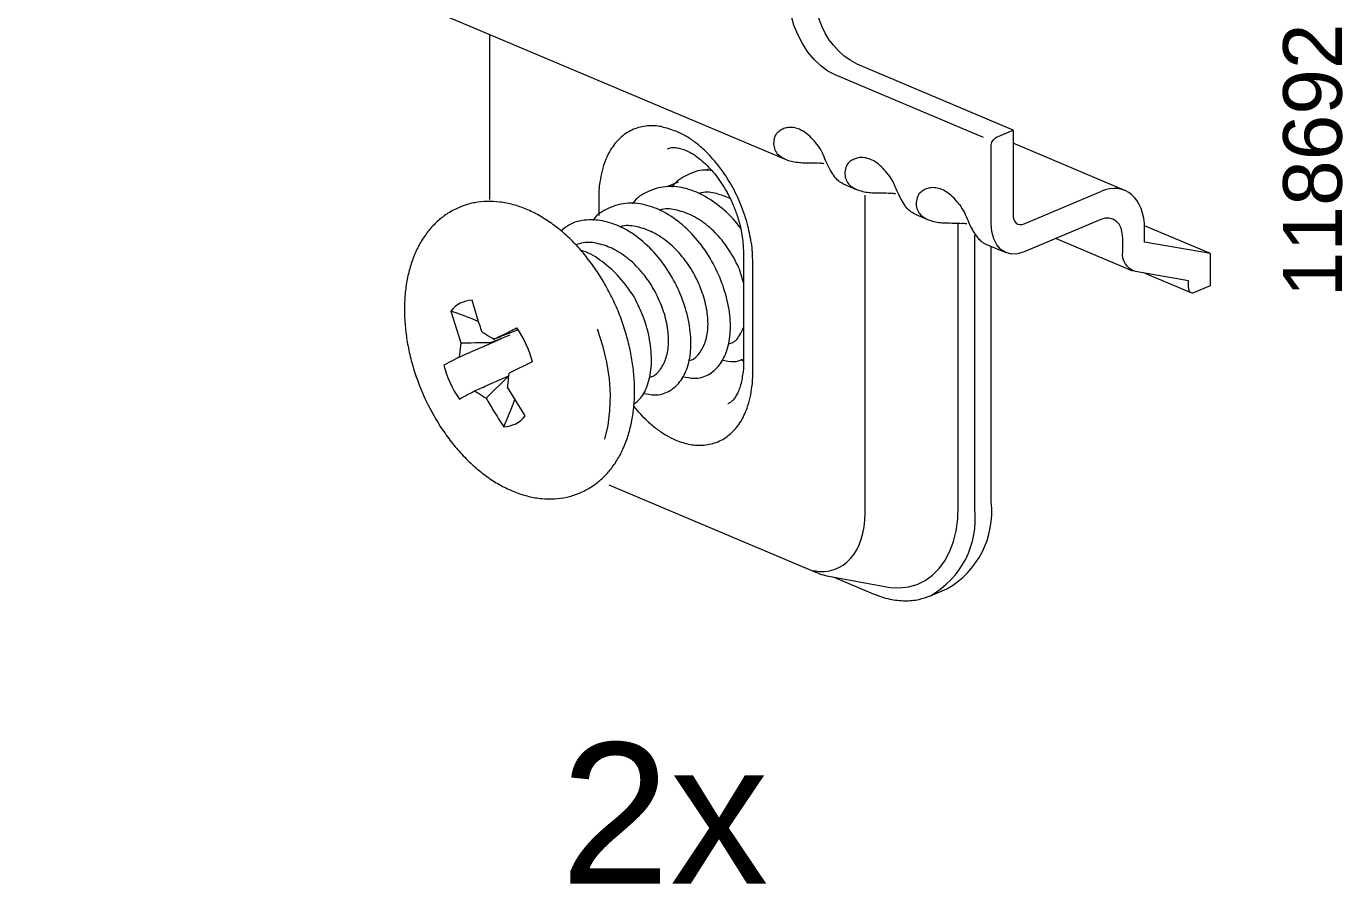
# Model space of a CAD drawing. Header units: metres. Extents: x -11.5 to 7.4, y -3.8 to 5.9.
# Drawn here: x 2.1039 to 2.2517, y 0.8375 to 0.9338 of the extents above; entities that cross this region are included whole.
import ezdxf

# ---------------------------------------------------------------- set-up
doc = ezdxf.new("R2010")
doc.units = ezdxf.units.M
doc.header["$MEASUREMENT"] = 0
doc.layers.add('PDF3_Geometry_Num_Penna__7_Num_Penna__7', color=7, linetype='Continuous', lineweight=18)
doc.layers.add('PDF3_Text_Num_Penna__7_Num_Penna__7', color=7, linetype='Continuous', lineweight=18)
doc.styles.add('GENERATED_STYLE_1', font='')
doc.styles.get('GENERATED_STYLE_1').set_extended_font_data('Arial')

msp = doc.modelspace()

# ---------------------------------------------------------------- linework, layer by layer
at = {"layer": 'PDF3_Geometry_Num_Penna__7_Num_Penna__7', "color": 7, "linetype": 'Continuous', "lineweight": 18, "flags": 128}
for points in [[(2.147004154864527, 1.008934710475975), (2.128527420725566, 1.016743341960951), (2.126682204324188, 1.015963240486334, 0.2776128140054934), (2.126065617032676, 1.014914710394073), (2.126065617032676, 1.014125272271887), (2.120101219144068, 1.008038023757354, 0.1885881468382579), (2.118677748941488, 1.004577444475704), (2.118677748941488, 1.00311306501469, -0.2770445690950729), (2.1162159452486, 0.9989166104837555), (2.107596745333776, 0.9952740894251093, 0.2768267828011556), (2.103904469771631, 0.9889794690540192), (2.103904469771631, 0.9574166862416407, 0.3088259305979807), (2.105564918831618, 0.9541679014390825), (2.189098430434861, 0.9188630885610607)], [(2.194717986616501, 0.9283553878743254), (2.193907172485401, 0.9287804510400219), (2.193114785948193, 0.9293590774881242), (2.192361711611278, 0.9300765251435195), (2.191668834081067, 0.9309155949185799), (2.191048438420152, 0.9318541737006383), (2.190518952222419, 0.9328701483770301), (2.190093889056721, 0.9339414058350863), (2.189781848466875, 0.9350372334183286), (2.189591429996693, 0.9361330610015699), (2.189527547671215, 0.9372006329408489), (2.189591429996693, 0.9382153791109804), (2.189781848466875, 0.9391490438680021), (2.190093889056721, 0.939980742605508), (2.190518952222419, 0.9406920477296072), (2.191048438420152, 0.9412620746338947), (2.191668834081067, 0.9416773097495179), (2.191861709563769, 0.9417669907064417, 0.01020317289524676), (2.191757040830481, 0.9417070396009919)], [(2.214712417388125, 0.9221379176963147), (2.197475246064737, 0.9294217313073458, -0.03375587978055885), (2.196414308059257, 0.9300026919173394, -0.4141845265123892), (2.193909383796669, 0.9415948769795222)], [(2.175207955862893, 0.9225310396992716, 0.06968339310579716), (2.173652666938695, 0.9226072070873439, 0.03628649960429898), (2.172845538326374, 0.9224769854238648, 0.04110319583754325), (2.172091235483204, 0.9222300556657572, 0.07902427114682083), (2.170731279054223, 0.9213811578406235, 0.07159507342501752), (2.169618252383353, 0.9201047398372726, 0.05952266330896609), (2.168811123771034, 0.918448713399818, 0.03027011925914186), (2.168475741562261, 0.9172668903784311, 0.03193293181644215), (2.168274266535747, 0.9159966149063772)], [(2.185291166686852, 0.90948909440056, 0.0344711921295322), (2.184836619370936, 0.9116758355420069, 0.01671150552552835), (2.184471753011939, 0.9128613440821738, 0.01673799046943078), (2.184028262252353, 0.9140161399658577, 0.03293611704858322), (2.18291892110026, 0.9162311367512652, 0.03420233445288295), (2.181556507658765, 0.9182311449413083, 0.03818447752715755), (2.17999630470953, 0.9199252550727968, 0.02667288020168724), (2.17896435945177, 0.9207913519855628, 0.03399941707365147), (2.177907844068823, 0.921496514578366)], [(2.187879383673817, 0.9211441789832175, 0.1035120189192796), (2.187836385954746, 0.920419360290265, 0.0865013504904534), (2.188037860981265, 0.9197805370354626, 0.1008221119236474), (2.188478894728325, 0.919242451293913)], [(2.192678666226161, 0.9205302944054745, 0.0383746112517765), (2.192071784134098, 0.921251427579648, 0.04366640206919245), (2.191394877185257, 0.9218398820778244, 0.05683125494607476), (2.190703228161306, 0.9222330040807805, 0.06784822790333152), (2.190010350631095, 0.9224246510572227, 0.07835540351983063), (2.189335900694772, 0.9224062234633328, 0.03865590425281475), (2.189088970936666, 0.9223460266566263, 0.03499022481332361), (2.188846955203593, 0.92225388868719, 0.02804124087354936), (2.18861108200182, 0.922134723580041, 0.02750372425662628), (2.18838626535638, 0.9219860743226729)], [(2.234411638105655, 0.9052147525727889), (2.228446503113291, 0.9062565258806234, -0.3672130603013871), (2.227023892865093, 0.9085182059038832), (2.227023892865093, 0.9099833224686522), (2.2269784381335, 0.9105791480043832), (2.226837159913689, 0.9111110912146341), (2.22660865774947, 0.9115607245055157), (2.226303988197177, 0.91190962028314), (2.225929293788109, 0.9121442649786546), (2.225505459128673, 0.9122548305419862), (2.225042312268938, 0.912238859960615), (2.224561966321575, 0.9120975817408032), (2.215943257809256, 0.9084551835327845), (2.215223353141342, 0.9082438804561948), (2.214530475611131, 0.9082193103310106), (2.213891652356326, 0.9083863871822668), (2.213332682008373, 0.908737739972409), (2.212871992161158, 0.9092623121451053), (2.21253169592735, 0.9099367620814265), (2.21232039285076, 0.9107352911499333), (2.212250613695236, 0.9116296437066591), (2.212250613695236, 0.9203078119219255, -0.2760934352142), (2.212864743974229, 0.9213578162216978), (2.214712417388125, 0.9221379176963147), (2.214712417388125, 0.9126685914500969), (2.214736987513309, 0.9123712929353625), (2.214805783863826, 0.9121059355833658), (2.214921263452196, 0.9118798904316661), (2.215072369722082, 0.9117054425428543), (2.215259102673485, 0.9115887344482259), (2.215472862762594, 0.9115322231603011), (2.21570382193933, 0.911540822704116), (2.215943257809256, 0.9116110932621444), (2.22456245772408, 0.9152536143207888)], [(2.176765210397106, 0.9201775902584473, -0.0454437542458787), (2.177286097051022, 0.9200928233265584, -0.03751335167536723), (2.17788560810553, 0.9198938053125616, -0.03415757555158477), (2.17855022999178, 0.9195657941413451, -0.02825076289512772), (2.179256621090843, 0.9191063328003892, -0.02825134682465057), (2.179977754265014, 0.9185141927834364, -0.02352559513366882), (2.180690287895375, 0.9178102586968917, -0.02108501956214352), (2.181356138287883, 0.9170203291722023, -0.01924253229007222), (2.18197530544254, 0.9161554607656965, -0.01447053341573873), (2.182390540558162, 0.9154846963481527, -0.01669756103555344), (2.182775063017305, 0.9147856762866464, -0.01221330327324407), (2.183273959409183, 0.9137201928080065, -0.01514511571603656), (2.183748162825246, 0.9124450033109159, -0.01004205314229209), (2.183909097145209, 0.9119155171131839, -0.01446950909496824), (2.184125314246835, 0.9110457346816432, -0.0151650213697088), (2.184287477073052, 0.910158753162472, -0.02052887385215839), (2.18439067159883, 0.9092435159993384, -0.01162716588356017), (2.184423227014701, 0.9083933896679444), (2.184423227014701, 0.895768030841742)], [(2.193242796300403, 0.9196610033764356, 0.005925817388099647), (2.193643289340917, 0.9187089110255258, 0.02003071347119917), (2.19409169412554, 0.9177777032810228, 0.0333324646994439), (2.194564669035346, 0.9170283144628861)], [(2.189810718363967, 0.9186367977081087, 0.03084217952972473), (2.190530623031881, 0.9185225466259972, 0.0188886721432679), (2.19122964309339, 0.9184770918944078, 0.007210861307406348), (2.191869694854454, 0.9184709493631091)], [(2.200680664596344, 0.9171495680306734, 0.03945246138101637), (2.200073782504282, 0.917868244192328, 0.04527490122973032), (2.199399332567957, 0.9184566986905027, 0.05539965474563973), (2.198707683544006, 0.9188522777059802, 0.06607776629584873), (2.198012349001276, 0.9190439246824216, 0.07457359083715291), (2.197340356077472, 0.9190254970885308, 0.03129946476354836), (2.197090969306846, 0.9189640717755694, 0.02919757314804396), (2.196848953573777, 0.9188731623123871, 0.02518204872697171), (2.19661553738452, 0.9187539972052399, 0.02440489559790429), (2.196388263726559, 0.9186041194416141, 0.01672688348006707), (2.196169589612415, 0.918424757527764)], [(2.195882119147754, 0.9177613641477746, 0.09848765901386575), (2.19583789292242, 0.9170365454548222, 0.0863059056837359), (2.196041824961453, 0.9164001792125349, 0.1015287590777248), (2.196481630202264, 0.9158596364584728)], [(2.197815296597295, 0.9152572998395669, 0.0351360289302292), (2.198532744252688, 0.9151418202511978, 0.01769777051630003), (2.199234221326716, 0.9150951370133473, 0.005813372806526055), (2.199874273087779, 0.9150902229883098)], [(2.201244794670586, 0.9162802770016363, 0.006272942295448335), (2.201647744723617, 0.9153269561444661, 0.02167081737095351), (2.20209614950824, 0.9143969769062217, 0.0361229859011932), (2.202566667405529, 0.9136463595818265)], [(2.208685242829672, 0.913767613149612, 0.03646072422568897), (2.208078360737606, 0.9144862893112693, 0.04381131986463178), (2.207401453788764, 0.9150759723157025, 0.05574794304724164), (2.206709804764813, 0.9154703228249197, 0.06634415339228668), (2.206016927234602, 0.915660741295099, 0.07696295956633602), (2.205342477298279, 0.915643542207472, 0.02958200859761464), (2.205093090527653, 0.9155821168945115, 0.02527612871866794), (2.204853531807101, 0.9154912074313275, 0.03111819092498781), (2.204617658605327, 0.9153708138179217, 0.02633143991133131), (2.20439038494737, 0.9152209360542933)], [(2.151936238943497, 0.9131977090959529, 0.01286698516640671), (2.151234761869469, 0.9127959875491811, 0.04066034127676656), (2.150163504411413, 0.9119888589368612, 0.0357259696946664), (2.149208955047985, 0.9110109679545069, 0.03497933963631186), (2.148378484816737, 0.9098733711584499, 0.03253688234238177), (2.147675779236453, 0.9085834395862484, 0.02919949150842294), (2.147114351875981, 0.9071510012879758, 0.02814914578870123), (2.146702802279135, 0.9055944838575192, 0.02541193077557857), (2.146446044470956, 0.9039323148887686, 0.02317003531637667), (2.146348992476474, 0.9021878360006479, 0.02222661769028029), (2.146412874801955, 0.9003880743308637, 0.0209121379351082), (2.146631548916101, 0.898556371498338, 0.01967751588026743), (2.14700255780639, 0.8967111550969591, 0.01911116519953799), (2.147523444460306, 0.8948757667456562, 0.03718263267370466), (2.148972131003159, 0.8913313587659877, 0.03849966214833438), (2.150905775022892, 0.8880805648093908, 0.02044620966395054), (2.152052947038122, 0.8865784354707529, 0.02152967071474838), (2.153277767778585, 0.8852295355981079, 0.0227309314486889), (2.154581212919636, 0.8840268279703123, 0.02413811250022472), (2.155953454411208, 0.8829862831687363, 0.02738672022957403), (2.157378521671927, 0.8821238717747502, 0.03009577347012152), (2.158837987107901, 0.8814555643697242, 0.03201697063483423), (2.160312194618989, 0.8809936460162504, 0.03545833910807699), (2.161779031092522, 0.8807504017769219, 0.03797812618760254), (2.163207783872018, 0.8807246031454765, 0.03937984811053535), (2.164577568351069, 0.8809125646031415, 0.03927819219000368), (2.16586872842953, 0.8813081436186154, 0.03986639564737342), (2.167066522032286, 0.8818941411042722, 0.03837244906008185), (2.168159892603011, 0.8826644145288158, 0.03652843457929971), (2.169140240597883, 0.8836054503233948, 0.03543697120076214), (2.169998966473091, 0.8847086489441915, 0.03249165517016479), (2.170729927697339, 0.8859666393536525, 0.0307118717487841), (2.171320839208034, 0.8873695935017034, 0.0281788776286516), (2.171766786980138, 0.8889027693132343, 0.02571877563645535), (2.172056714457318, 0.890544053675578, 0.02408109519649337), (2.172188164627057, 0.8922701049698096, 0.0219935769827257), (2.172159908983094, 0.8940612670957799, 0.02056259549055036), (2.171974404537949, 0.8958880559032689, 0.01915046660776242), (2.17163410830414, 0.8977320437983867, 0.01923149159580184), (2.171146391319221, 0.8995698891622084, 0.01807597412813604), (2.170516167608232, 0.901380707388328, 0.01861929740125735), (2.169752036714984, 0.9031460708828547, 0.01874337143660703), (2.168861369677035, 0.9048426380268655, 0.01930218448978753), (2.167856451556979, 0.9064519812264686, 0.0199028768820768), (2.166744653392367, 0.9079519873689996, 0.02123416772236324), (2.165538260245794, 0.9093315998981257, 0.02204192416394292), (2.164249557179852, 0.9105674771949213, 0.02512142035848324), (2.162892057763392, 0.9116436486780142, 0.02745365202995779), (2.161476818552748, 0.9125453722722954, 0.0306019258327552), (2.160022267141809, 0.9132579059026558, 0.03247130626480693), (2.158549288136982, 0.9137652789877198, 0.03451449303606273), (2.15707999465093, 0.91405643497116, 0.03817741052870471), (2.15564141382136, 0.9141276883341964, 0.03828138752718851), (2.154256887267199, 0.9139864101143838, 0.04332566396956572), (2.152946071088591, 0.9136326003117237)], [(2.182564988446975, 0.8974018213159036, 0.06502408871686416), (2.182945825387339, 0.899498881500425, 0.05394561042643714), (2.182805775673785, 0.901991520700423, 0.04429151521784341), (2.182130097231203, 0.9046364946765655, 0.04047531578379707), (2.181013385041554, 0.9071610750393004, 0.04302855139795653), (2.179491265786359, 0.9094780378442273, 0.04876639227199225), (2.177568653490647, 0.9114829600593053, 0.05533216779650439), (2.175428595587054, 0.9129534820516163, 0.06442297806267311), (2.173295908721013, 0.9137606106639344, 0.08411060217774304), (2.171217276130379, 0.9139068029087847)], [(2.203884240368563, 0.9143794092667132, 0.09856235786273541), (2.20384001414323, 0.9136545905737625, 0.0836802648221983), (2.204043946182264, 0.9130182243314762, 0.1001939910396391), (2.204486208435588, 0.912475224564889)], [(2.183229118930718, 0.9079819629217258, 0.04039125020130414), (2.181989556115145, 0.9097976951728803, 0.04917557743127551), (2.180429353165913, 0.9113652691596696, 0.05555584324938589), (2.178697159340384, 0.9125077799807624, 0.05712204160026802), (2.176974793564932, 0.9131330896667151)], [(2.209248881501409, 0.9128964793611862, 0.00641192471005571), (2.209649374541922, 0.911945615516534, 0.02077211888285871), (2.210097779326544, 0.9110131792657725, 0.03269728060369064), (2.210568297223833, 0.9102625619413773)], [(2.178132046461133, 0.8955278578680606, 0.06449205527000645), (2.178514111907759, 0.8976236895463225, 0.05362979060467576), (2.178374062194205, 0.9001175572525799, 0.04416120440902098), (2.177697155245363, 0.9027649882412394, 0.04024588216248478), (2.176581671561975, 0.9052871115914574, 0.04283824491473148), (2.175059552306777, 0.9076040743963825, 0.04897508128393111), (2.173135711504807, 0.9096102251177225, 0.05514679338218775), (2.170995653601212, 0.91108074711003, 0.0659186632233134), (2.168864195241433, 0.9118878757223525, 0.07600871136828753), (2.166784334144541, 0.9120340679672001)], [(2.169288889855252, 0.8822984425141884), (2.19242891090366, 0.8725321863051132, 0.007298332585549963), (2.19273358045595, 0.8723995076291153, 0.05060715971476563), (2.193642675087785, 0.8721181796957502, 0.009593563469504867), (2.193971546213385, 0.8720477862870952), (2.19402928600757, 0.8720355012245031), (2.200500074176237, 0.8708375847711185), (2.200899338710487, 0.8707749309518968), (2.201959539612211, 0.870718419663973), (2.202981656819899, 0.8708277567210443), (2.203948491245921, 0.8711029421231133), (2.204847757827684, 0.8715439758701811), (2.205670857021376, 0.8721385728996527), (2.206407960776918, 0.8728830476927527), (2.207046784031723, 0.8737675721994043), (2.207581184254492, 0.8747798613570179), (2.208003790407671, 0.8759100871155177), (2.208310916972479, 0.8771410503872756), (2.208495192911366, 0.8784580090971801), (2.208557846730587, 0.8798463440207467), (2.208557846730587, 0.9116818552226773)], [(2.180443112436016, 0.9001036751318505, 0.05316665411364078), (2.18029077765987, 0.9020545430715217, 0.04402648366787418), (2.179715836730546, 0.9041282616371156, 0.04006509655288638), (2.178796914048634, 0.9061073852207517, 0.04305003280900454), (2.177557351233062, 0.9079231174719071, 0.04881784585213528), (2.175995919777568, 0.9094931484712152, 0.05591553173562741), (2.174263725952041, 0.9106356592923088, 0.0564018219096421), (2.172542588682846, 0.9112597404720013)], [(2.205817294967478, 0.9118752221078816, 0.03185008646818637), (2.206534742622871, 0.9117572855069938, 0.01602964056750155), (2.207236219696897, 0.911713059281662, 0.007210861307697688), (2.207876271457961, 0.9117069167503633)], [(2.176010170450175, 0.8982278689246161, 0.05353983429240299), (2.17585783567403, 0.9001824223830655, 0.04306196432791822), (2.175284123250965, 0.902256140948662, 0.0394952329734453), (2.174365200569056, 0.9042340360260379, 0.04314748344345177), (2.173124409247224, 0.9060497682771942, 0.04915018681037178), (2.17156420629799, 0.9076185707702438, 0.0557387373035831), (2.169830783966201, 0.9087623100975941, 0.05987576024520233), (2.168109646697008, 0.909385162771029)], [(2.205421838802629, 0.8698334037548161, 0.3021278215382047), (2.210403063131965, 0.8795852864406584), (2.210403063131965, 0.9103249700593468)], [(2.204826750370652, 0.8696163266988091), (2.204862377052169, 0.8696273832551418), (2.205421838802627, 0.8698334037548161), (2.207269512216524, 0.8706159622419518, 0.302011388596127), (2.212250613695236, 0.8803657564671532), (2.212250613695236, 0.9090808617706152)], [(2.155074703883974, 0.899451338308193, -0.006451902459524918), (2.154550131711279, 0.9009894281447606, -0.008240947114339555), (2.153944478125474, 0.9030336625601354, 0.2216270961860257), (2.151557121911894, 0.9018124044878251), (2.152687224819768, 0.898228237476494), (2.152483292780735, 0.896642850148945), (2.153476662941955, 0.8970800755266088), (2.15369017732981, 0.8971682822760227), (2.153743003098958, 0.8971953094137257), (2.155823847000859, 0.8981133721412551), (2.157232943680206, 0.8987165687145424), (2.157059724297653, 0.8986428583389872)], [(2.173700087280302, 0.8936562285821088, 0.06177064891345195), (2.174082152726927, 0.8957532887666311, 0.05351403162635878), (2.173940874507112, 0.8982434709541085, 0.04830406424657756), (2.173266424570793, 0.9008896734365104)], [(2.156379991784419, 0.8986379443139523, -0.0003446539379211326), (2.157459848786306, 0.8991784870680251, 4.259527547279369e-05), (2.158949658326867, 0.8999146080185518, -0.09219260295036659), (2.16069045169621, 0.8961185236775027), (2.158121645108141, 0.8948408771678933)], [(2.156855423706743, 0.8988256600703624, 0.003605492550123152), (2.156989330888999, 0.8988784858395107), (2.157203090978106, 0.8989693953026938)], [(2.152483784183239, 0.8966426044476936), (2.150773703470376, 0.8957285957908203, 0.09180811078426412), (2.152514005437215, 0.8919330028522738, -0.0001618323128721665), (2.153448898700498, 0.892435461912302, -0.002183939805875729), (2.154223471896948, 0.8928462744053922, 0.0004399018348507922), (2.154994973827749, 0.8931853421329423, -0.003453605772878784), (2.155218561966931, 0.8932836226336827), (2.155432199205414, 0.8933730578893533), (2.155484165020178, 0.8934006992801873), (2.15756525462333, 0.8943171649495802), (2.158153709121507, 0.8945690087327245)], [(2.158022381802395, 0.89450733771851), (2.155529374050518, 0.8920328804111497, 0.006367393916755028), (2.156358615775506, 0.8906225552255416, 0.008548192331451899), (2.157519677041112, 0.8888134569081876, 0.2218869049306291), (2.159907033254692, 0.8900354520842528), (2.157916853114724, 0.8932541384834591)], [(2.183048528510611, 0.8916145740298793, 0.03981023510810933), (2.183339684494051, 0.8918959019632453, 0.04312076507400449), (2.183617326908639, 0.8922742818910905, 0.03299116825884697), (2.18387531322308, 0.8927644558885266, 0.03136276662575777), (2.184097672856, 0.8933651954492952, 0.02684627979336433), (2.184270892238553, 0.8940666725233211, 0.01931945901744749), (2.184381457801885, 0.8948590590605301)], [(2.173651806984314, 0.8894398722497723, 0.02868484806387732), (2.174683752242075, 0.8885737753370098, 0.02750352312882093), (2.175742724637541, 0.8878673842379481, 0.03163061766451428), (2.17682381014567, 0.8873231559651034, 0.0548392359907602), (2.178440524382831, 0.8868366674864454, 0.06433095346669734), (2.179995813307027, 0.8867580430858535, 0.03739797793144073), (2.180802941919348, 0.8868894932555929, 0.0411193530855637), (2.181557244762519, 0.887135194507441, 0.07769725870194819), (2.182918429697757, 0.8879840923325739, 0.07049173348778207), (2.184030227862369, 0.8892605103359248, 0.05942922263661266), (2.184837356474688, 0.8909189937858981, 0.03033572976549334), (2.185172738683463, 0.8920983597947671, 0.03112025909602675), (2.185375442216236, 0.8933686352668211)], [(2.157519431339862, 0.888813334057561, 0.009991572371548562), (2.158691426311174, 0.8917052377918111, 0.007605350692878122), (2.158760222661693, 0.8918907422369564)], [(2.200869854560265, 0.8694558837813515, 0.05352234095680736), (2.202588534816943, 0.8692740648549844, 0.05470521800519722), (2.204109425565882, 0.8694251711248704)]]:
    msp.add_lwpolyline(points, format="xyb", dxfattribs=at)
for points in [[(2.155914387912164, 0.9328873474646588), (2.155914387912164, 0.9143639300878483)], [(2.211406015642009, 0.9213029019919095), (2.194717986616501, 0.9283557564262033)], [(2.227273402486343, 0.9153565631453144), (2.21471192598562, 0.9206649386914876)], [(2.180518174168455, 0.9177607498946454), (2.180240531753867, 0.9176415847874981)], [(2.180518174168455, 0.9176234028948622), (2.180518174168455, 0.9177609955958967)], [(2.177077373837577, 0.9163049699774453), (2.175808326871783, 0.915769341248418)], [(2.195629783962106, 0.9161033721003049), (2.197102762966935, 0.9154817479331303)], [(2.16820547018523, 0.9125539718161111), (2.16820547018523, 0.9146387469380404)], [(2.198086796480588, 0.8791173484065142), (2.198086796480588, 0.9148373964001593)], [(2.203631782332289, 0.9127220314723736), (2.205104761337118, 0.9121004073051999)], [(2.236873441798545, 0.9082650107638548), (2.229477834117922, 0.9113903306873592)], [(2.236873810350422, 0.9082647650626035), (2.229488030719875, 0.9095583821535813), (2.229488030719875, 0.9110239901208539)], [(2.211633903553096, 0.9093387252344289), (2.213911554157725, 0.9083768048334457)], [(2.219547203771363, 0.9099793912486218), (2.228132005510925, 0.9063491552525704)], [(2.236873441798545, 0.9046772810843713), (2.236873441798545, 0.9082645193613503)], [(2.185443010060494, 0.9073538276713764), (2.185443010060494, 0.8947296973514316)], [(2.229509652430037, 0.9060720042404862), (2.234687806312731, 0.9038852630990393)], [(2.234411638105655, 0.9044247001974712), (2.234411638105655, 0.9052146297221624)], [(2.234411638105655, 0.9044245773468456), (2.234423923168247, 0.9042759280894783), (2.234459549849763, 0.904144477919739), (2.234514832631429, 0.9040302268376301), (2.234592228525763, 0.903945459905743), (2.234685595001464, 0.9038864916052987), (2.234793703552278, 0.9038557789488184), (2.234907954634387, 0.9038619214801153), (2.235028348247793, 0.9038950911491135), (2.236873564649169, 0.9046776496362492)], [(2.158181841914843, 0.8991165703525512), (2.157060215700156, 0.898643595442743)], [(2.15837631445568, 0.8994207485023376), (2.15715026520896, 0.898941631061235)], [(2.159086513924146, 0.899717678465195), (2.158376437306305, 0.8994203799504605)], [(2.167989498784854, 0.8998040424552203), (2.168591466851883, 0.8979477694975087), (2.169038643130245, 0.8960730689459107), (2.169324885088647, 0.8942131104694209), (2.169445278702051, 0.8923875501681922), (2.169397366957943, 0.8906307862174803), (2.169182378362576, 0.8889624747174327), (2.168803998434729, 0.8874108713120128)], [(2.15597925304265, 0.8982852401669232), (2.157060338550783, 0.8986439639946209)], [(2.184423227014701, 0.8961401453876636), (2.184199638875519, 0.8963526769705137)], [(2.194497224041713, 0.8719485229813486), (2.198983728900455, 0.8700541663296013)]]:
    msp.add_lwpolyline(points, dxfattribs=at)
at = {"layer": 'PDF3_Geometry_Num_Penna__7_Num_Penna__7', "color": 7, "linetype": 'Continuous', "lineweight": 18}
for centre, radius, start, end in [((2.191947558838303, 0.9083756188185683), 0.01010697803753757, 81.17112337195174, 84.10672128485479), ((2.175735306896142, 0.9071758893351047), 0.008690907809637327, 61.66446378784509, 76.73926914653686), ((2.175687047707545, 0.9114185692920307), 0.004462848388499641, 145.3926595985385, 146.8931201175495), ((2.200036848640373, 0.9054930493500013), 0.009600723818355306, 81.22903429421362, 84.3185342329081), ((2.178720620776643, 0.9046304677916686), 0.0134017714404373, 146.2235181059967, 146.7275353969453), ((2.171893830575785, 0.903175512146297), 0.01454485512215831, 32.7568323732432, 34.19572421891723), ((2.207859428168678, 0.900898237958903), 0.01082677693634926, 81.26872663017016, 84.00911802662623), ((2.160421236929691, 0.89644826004813), 0.0136112857666566, 42.41845235739181, 53.31981480287815), ((2.130209591656993, 0.8401728528530636), 0.065231521319975, 68.2652526379311, 70.89757496707816), ((2.175568979110823, 0.8999258882467531), 0.004835931986483022, 325.382253794433, 342.3690999969024), ((2.182303850685875, 0.9007066734400011), 0.002604225459549969, 281.0628531407985, 285.9286134204249), ((2.171111328870522, 0.898060786838137), 0.004862350094156476, 325.4438476435238, 342.3508657182935), ((2.178545542819341, 0.8981593246854391), 0.00398138662028158, 298.6292783424199, 322.9286465982203), ((2.17410324490654, 0.896301013237756), 0.003998529687287089, 298.647923163911, 322.8551677773674)]:
    msp.add_arc(centre, radius, start, end, dxfattribs=at)
for centre, major_axis, ratio, start_param, end_param in [((2.224512109308778, 0.9088438668060501), (0.002768367805487948, 0.00651048805890575), 0.6351358801525303, 5.305303243670211, 6.86312016557962), ((2.191088296211738, 0.8819930998337364), (-0.003806771396821951, 0.009100949806651102), 0.6452744341013836, 2.74144916862217, 4.138755071878395)]:
    msp.add_ellipse(centre, major_axis=major_axis, ratio=ratio, start_param=start_param, end_param=end_param, dxfattribs=at)
for points in [[(2.175207955862893, 0.9225310396992716), (2.175741127579403, 0.9224253881609767), (2.17628167033347, 0.922232512678276), (2.176824670100061, 0.922042094208094)], [(2.176824301548173, 0.9220419713574683), (2.177186710894651, 0.9218724374936933), (2.177549120241123, 0.9217029036299182), (2.177907844068816, 0.921496514578366)], [(2.187879383673819, 0.9211441789832158), (2.187942037493038, 0.9213689956286579), (2.18805260305637, 0.9215876697428023), (2.188165625632221, 0.9218075723632069)], [(2.188165134229717, 0.921807940915083), (2.188259353531951, 0.921807940915083), (2.188293141664674, 0.9219860743226747), (2.188386265356376, 0.9219860743226747)], [(2.175904027509379, 0.9200473685949673), (2.176035477679116, 0.9200989658578553), (2.176166927848856, 0.9201468776019661), (2.176330319181334, 0.9201702192208918)], [(2.176330319181334, 0.9201702192208909), (2.176455626819777, 0.9201886468147791), (2.176599362052109, 0.9201923323335564), (2.176765210397102, 0.9201775902584464)], [(2.192678666226161, 0.9205302944054745), (2.192877684240159, 0.920253880497147), (2.193059503166525, 0.9199602675011871), (2.193242550599155, 0.9196605119739347)], [(2.189115260970613, 0.9188591573410303), (2.188889215818913, 0.9189746369293976), (2.188664399173472, 0.9190913450240261), (2.188478894728327, 0.9192424512939112)], [(2.189110469796201, 0.9188591573410303), (2.189338971960419, 0.9187780759279214), (2.189566245618382, 0.9186969945148116), (2.189810718363972, 0.9186367977081096)], [(2.191869817705079, 0.9184709493631118), (2.192249426139185, 0.918468492350593), (2.19262780606703, 0.918464806831814), (2.192985301388468, 0.9184291801502953)], [(2.196169589612417, 0.918424757527764), (2.196056567036567, 0.9182048549073603), (2.195943544460716, 0.9179874092994762), (2.195882119147754, 0.9177613641477764)], [(2.178105510725935, 0.9170853171533144), (2.177476515521205, 0.9167831046135415), (2.176863490897844, 0.9164354373421766), (2.176444570263447, 0.9158260982375941)], [(2.180080948790794, 0.9176553440576027), (2.179378243210508, 0.91764428750127), (2.178733277424406, 0.9173887581993485), (2.178105510725937, 0.9170853171533171)], [(2.180868421302964, 0.917598832769678), (2.180603063950969, 0.9176283169198989), (2.180337706598973, 0.9176590295763809), (2.180080948790794, 0.9176553440576001)], [(2.19509292672682, 0.9164460024960066), (2.194912336306711, 0.9165971087658935), (2.194732974392863, 0.9167973552861488), (2.194564669035346, 0.9170283144628844)], [(2.200680664596344, 0.9171495680306734), (2.200882139622859, 0.916873154122344), (2.201063958549225, 0.916577084113869), (2.201244548969333, 0.9162797855991318)], [(2.16820547018523, 0.9146391154899174), (2.168218983754082, 0.9150973483246139), (2.168231268816674, 0.9155543526530501), (2.168274266535748, 0.9159966149063754)], [(2.173672323038844, 0.9152124593611042), (2.173040870821593, 0.9149262174027006), (2.172430303210755, 0.9145625795499646), (2.172013839588869, 0.9139532404453838)], [(2.175648989609959, 0.9157800292528728), (2.174957340586007, 0.9157063188773193), (2.174305003762353, 0.9154974728132492), (2.173672323038847, 0.9152124593611024)], [(2.177728850706853, 0.9156350655142838), (2.177018774089012, 0.9157959998342431), (2.176317297014984, 0.9158512826159093), (2.175648989609956, 0.9157800292528755)], [(2.176444570263444, 0.915826098237595), (2.176482733133648, 0.915826098237595), (2.176342298307786, 0.9157290462431122), (2.176381916444216, 0.9157290462431122)], [(2.181407489849517, 0.9150053332057961), (2.180830091907676, 0.9151601249944621), (2.180250236953318, 0.9152264643324628), (2.179726893286883, 0.9151048422127976)], [(2.195629783962106, 0.9161069347684574), (2.195450422048257, 0.9162039867629375), (2.195269831628149, 0.916302267263676), (2.195092926726817, 0.9164460024960066)], [(2.196481630202264, 0.915859636458471), (2.196665906141149, 0.9157097586948444), (2.19689195129285, 0.9155930506002168), (2.197116767938281, 0.915476342505591)], [(2.197115048029529, 0.9154759739537122), (2.197343550193745, 0.9153973495531202), (2.197568366839185, 0.9153150396337502), (2.197815296597286, 0.915257299839566)], [(2.204171710833224, 0.9150428026467035), (2.20426751857007, 0.9150428026467035), (2.204297985268271, 0.9152209360542924), (2.204390384947366, 0.9152209360542924)], [(2.171217276130381, 0.9139068029087856), (2.17052439860017, 0.9138330925332294), (2.169872061776513, 0.9136254749754187), (2.169240609559266, 0.913339233017016)], [(2.17972689328688, 0.915104842212795), (2.179611413698511, 0.9150790435813505), (2.179498391122664, 0.9150421883935751), (2.179385368546814, 0.9150053332057979)], [(2.182001595476487, 0.9133586434159122), (2.181302575414978, 0.9139323558389769), (2.180590041784621, 0.9144348148990034), (2.179860309066637, 0.9148254798894424)], [(2.182930837610977, 0.9144537338953977), (2.182424693032171, 0.9146601229469518), (2.181917319947106, 0.9148665119985031), (2.181407489849517, 0.9150053332057997)], [(2.199874273087779, 0.9150896087351814), (2.200251424509366, 0.9150846947101421), (2.200629804437213, 0.9150822376976242), (2.200987299758653, 0.9150466110161064)], [(2.204171710833224, 0.9150428026467035), (2.204058688257374, 0.9148229000262997), (2.203945665681527, 0.9146054544184148), (2.203884240368566, 0.9143794092667177)], [(2.208685242829668, 0.9137676131496137), (2.208884260843666, 0.9134911992412844), (2.209066079770032, 0.9131951292328067), (2.209249127202659, 0.9128966022118101)], [(2.152946071088591, 0.9136326003117237), (2.152602089336003, 0.9135072926732803), (2.152269164139749, 0.9133525008846171), (2.151936238943492, 0.913197709095952)], [(2.169240609559264, 0.9133392330170169), (2.168609157342017, 0.9130542195648719), (2.167998589731171, 0.91268935320588), (2.167580897603026, 0.912081242607556)], [(2.175294197002291, 0.9132313701674564), (2.175179945920181, 0.9132068000422704), (2.175065694838072, 0.9131699448544923), (2.174952672262226, 0.913133089666716)], [(2.176974793564932, 0.913133089666716), (2.176397395623088, 0.9132719108740099), (2.175817540668728, 0.9133529922871197), (2.175294197002293, 0.9132313701674564)], [(2.183924207772197, 0.9113500356820552), (2.183384893524391, 0.9121387367004878), (2.182700615537996, 0.912782473980327), (2.182001595476491, 0.9133586434159096)], [(2.203097382109521, 0.9130652761212064), (2.202914334676892, 0.9132139253785736), (2.202737429775564, 0.9134154004050892), (2.202566667405529, 0.9136463595818238)], [(2.203634239344806, 0.9127249798873969), (2.20345242041844, 0.9128220318818769), (2.203271829998332, 0.9129203123826173), (2.203097382109521, 0.913065276121209)], [(2.20448620843559, 0.9124752245648926), (2.204670484374477, 0.912325346801266), (2.204894072513659, 0.9122110957191563), (2.205118889159099, 0.912095616130788)], [(2.164807667573424, 0.9114664980754315), (2.164501769514874, 0.9112822221365464), (2.164224127100287, 0.911045120428513), (2.163942799166927, 0.9108092472267426)], [(2.166784334144541, 0.9120340679672001), (2.166080400057997, 0.9119787851855357), (2.165394893565342, 0.9118203078780942), (2.164807667573427, 0.9114664980754297)], [(2.170863220626467, 0.9113604779852595), (2.170746512531839, 0.9113334508475557), (2.170633489955989, 0.9112965956597785), (2.170520467380134, 0.9112609689782643)], [(2.172542588682846, 0.9112597404720013), (2.171965190741004, 0.9113985616792961), (2.171385335786644, 0.911479643092405), (2.170863220626465, 0.9113604779852595)], [(2.205117046399709, 0.9120951247282845), (2.205345548563926, 0.9120128148089153), (2.205572822221889, 0.9119317333958072), (2.205817294967481, 0.9118752221078825)], [(2.207876394308586, 0.9117064253478615), (2.208256002742692, 0.9117039683353427), (2.20863192565802, 0.9117002828165655), (2.208989420979458, 0.9116658846413088)], [(2.166430278640627, 0.9094846717780278), (2.166148950707262, 0.9094355315276577), (2.165879907836487, 0.9093421650519549), (2.165612093471974, 0.909246341563736)], [(2.168109646697008, 0.909385162771029), (2.167534705767684, 0.9095178414470269), (2.16696099334462, 0.9095804952662458), (2.166430278640627, 0.9094846717780243)], [(2.185291166686852, 0.90948909440056), (2.185385761668813, 0.908766732720129), (2.185414017312775, 0.9080603416210646), (2.185443501462995, 0.9073539505220021)], [(2.210568297223833, 0.9102625619413773), (2.210739059593864, 0.9100340597771579), (2.210915964495195, 0.9098325847506414), (2.211099011927823, 0.9096839354932742)], [(2.211099011927823, 0.909683935493276), (2.211275916829155, 0.9095365147421663), (2.211456507249263, 0.9094394627476872), (2.211635869163114, 0.9093411822469442)], [(2.166522416610071, 0.9085227513770429), (2.166404480009183, 0.9085583780585615), (2.166285314902037, 0.9085854051962654), (2.166167378301147, 0.9086124323339675)], [(2.168551908950334, 0.907364269974579), (2.167892201089122, 0.9078667290346099), (2.167209151608983, 0.9083200478442688), (2.16652241661007, 0.908522751377042)], [(2.18414804161263, 0.9060016108318312), (2.183928138992227, 0.9066699182368572), (2.183598899314751, 0.9073406826544019), (2.183229118930724, 0.907981962921725)], [(2.172148975277388, 0.9034133938448656), (2.171612118042098, 0.9041848957756677), (2.171074032300551, 0.9049563977064707), (2.170469607221005, 0.9056296191365361)], [(2.184423227014701, 0.9050114347868838), (2.18434091709533, 0.9053406744643606), (2.184257378669706, 0.9056699141418365), (2.184148041612637, 0.9060016108318321)], [(2.173266424570791, 0.9008896734365104), (2.172956840993464, 0.9017397997679044), (2.172552662434173, 0.902576412530447), (2.172148483874892, 0.9034130252929851)], [(2.154365487220515, 0.9007669456612133), (2.154466224733772, 0.9007264049546579), (2.154568190753288, 0.900684635741845), (2.154668928266544, 0.900644095035287)], [(2.156379991784416, 0.8986379443139505), (2.156450489206936, 0.8986379443139505), (2.155005390334921, 0.8994512154575691), (2.155075318137104, 0.8994512154575691)], [(2.180177755084019, 0.8984611622632457), (2.180331318366425, 0.8989501077544224), (2.180420999323347, 0.8995078495961186), (2.180443112436013, 0.9001036751318523)], [(2.183018552957884, 0.8982024388450505), (2.183412903467101, 0.8983252894709732), (2.183732315094501, 0.8986471581108946), (2.183980473358867, 0.8990513366701869)], [(2.18398047335887, 0.8990513366701851), (2.184150007222643, 0.8993265220722533), (2.184286371417418, 0.8996397911683589), (2.184422735612189, 0.8999506032519475)], [(2.152687224819768, 0.898228237476494), (2.153382559362496, 0.898242979551604), (2.155272001989209, 0.8982982623332703), (2.155972250556973, 0.8982847487644205)], [(2.156855423706743, 0.8988256600703624), (2.1566969463993, 0.8987630062511425), (2.156538469091858, 0.8987003524319199), (2.156379991784414, 0.8986376986126956)], [(2.175744813098181, 0.8965865845622725), (2.175899604886846, 0.897077987065968), (2.175988057337509, 0.8976332718951436), (2.176010170450176, 0.8982278689246144)], [(2.178371850882938, 0.8962768781343176), (2.178446071370983, 0.8962768781343176), (2.178512177530626, 0.8963297039034686), (2.178585610972043, 0.8963297039034686)], [(2.178585610972046, 0.8963297039034659), (2.178979961481263, 0.8964562400481677), (2.179283402527295, 0.8967903937506803), (2.179548759879296, 0.8971786017285996)], [(2.181722233153137, 0.8957593084473014), (2.182072357437018, 0.8962150842694792), (2.182357370889164, 0.8967715976049133), (2.182564988446979, 0.8974018213159018)], [(2.182026165601672, 0.8963494828542391), (2.182461056817441, 0.8962364602783897), (2.18289840504573, 0.8961234377025393), (2.183297669579987, 0.8961344942588747)], [(2.183297669579986, 0.896134494258872), (2.183695705607979, 0.8961455508152065), (2.184059343460712, 0.8962819150099799), (2.18442298131345, 0.8964219647235323)], [(2.157916730264098, 0.8932542613340857), (2.1579913563316, 0.8932542613340857), (2.158047284968497, 0.8948414914210261), (2.158121890809396, 0.8948414914210261)], [(2.174153897492465, 0.8944551262024927), (2.174547019495423, 0.8945828908534539), (2.174851689047713, 0.8949170445559655), (2.175115817893452, 0.895302795521367)], [(2.177290519673557, 0.8938865735057169), (2.17763941545118, 0.8943423493278928), (2.177924428903323, 0.8948964056508117), (2.17813204646113, 0.8955278578680606)], [(2.178864727594144, 0.8942617593172884), (2.179440897029728, 0.8942433317233984), (2.179972840239978, 0.8944030375371019), (2.180453186187343, 0.8946647093703195)], [(2.184421998508439, 0.8957165564294796), (2.184433055064774, 0.895411886877187), (2.184409713445849, 0.8951317874500795), (2.184381457801885, 0.8948590590605274)], [(2.18442077000218, 0.8957706107048855), (2.184437969089812, 0.8957706107048855), (2.18440602792707, 0.8957165564294796), (2.184421998508437, 0.8957165564294796)], [(2.185443010060494, 0.8947298202020582), (2.185429496491643, 0.8942703588611023), (2.185417211429051, 0.8938108975201482), (2.185375442216239, 0.8933686352668238)], [(2.172858560492724, 0.8920124872072464), (2.173227112370496, 0.8924301793353875), (2.173497383747529, 0.8930137198085273), (2.173700087280302, 0.8936562285821097)], [(2.1739389088971, 0.8944035289396037), (2.174013129385145, 0.8944035289396037), (2.174080824601791, 0.8944551262024936), (2.174153897492465, 0.8944551262024936)], [(2.177593223615832, 0.8944767479126545), (2.178025657819084, 0.8943735533868766), (2.178455635009817, 0.8942728158736184), (2.17886472759414, 0.8942617593172857)], [(2.154224086150077, 0.8928457830028877), (2.154307552279349, 0.8928457830028877), (2.155445203307446, 0.8920325118592736), (2.155528759797388, 0.8920325118592736)], [(2.17212022823092, 0.8913761209649609), (2.172378214545359, 0.8915689964476616), (2.172636200859802, 0.8917631004366209), (2.172858560492722, 0.8920124872072455)], [(2.173161510136252, 0.8926040129710691), (2.173592715833246, 0.8925020469515532), (2.174023921530241, 0.8924000809320356), (2.174433014114573, 0.8923877958694426)], [(2.174433014114566, 0.8923877958694444), (2.175009183550149, 0.8923705967818156), (2.1755411267604, 0.8925303025955156), (2.176020244201505, 0.892791974428734)], [(2.183048528510612, 0.8916145740298793), (2.182941648466056, 0.8915248930729547), (2.182843367965313, 0.8914536397099191), (2.182724202858166, 0.8914143275096214)], [(2.173651806984314, 0.8894398722497723), (2.173113721242769, 0.8899509308536171), (2.172607576663962, 0.8905381568455333), (2.172101432085157, 0.8911253828374504)], [(2.182724202858171, 0.8914143275096222), (2.182743627247664, 0.8914143275096222), (2.182649072950474, 0.8913971284219944), (2.182668920076496, 0.8913971284219944)], [(2.198986554464852, 0.8700529378233419), (2.199615549669582, 0.8698244356591234), (2.200243316368054, 0.8695971620011633), (2.200869854560265, 0.8694558837813533)], [(2.204109425565882, 0.8694251711248713), (2.204557830350504, 0.8695259086381286), (2.204990264553755, 0.8696782434142731), (2.20542147025075, 0.8698330352029382)]]:
    msp.add_open_spline(points, degree=3, dxfattribs=at)

# ---------------------------------------------------------------- texts
at = {"layer": 'PDF3_Text_Num_Penna__7_Num_Penna__7', "color": 7, "linetype": 'Continuous', "lineweight": 18, "insert": (2.251730732606842, 0.9033804763882012), "char_height": 0.006595423007977106, "attachment_point": 7, "rotation": 90, "style": 'GENERATED_STYLE_1'}
msp.add_mtext('\\A1;{\\pql;\\fArial|b0|i0|c0|p34;118692}', dxfattribs=at)
at = {"layer": 'PDF3_Text_Num_Penna__7_Num_Penna__7', "color": 7, "linetype": 'Continuous', "lineweight": 18, "insert": (2.163880022497072, 0.8374894339627983), "char_height": 0.01582901521914505, "attachment_point": 7, "style": 'GENERATED_STYLE_1'}
msp.add_mtext('\\A1;{\\pql;\\fArial|b0|i0|c0|p34;2x}', dxfattribs=at)

doc.saveas('drawing.dxf')
